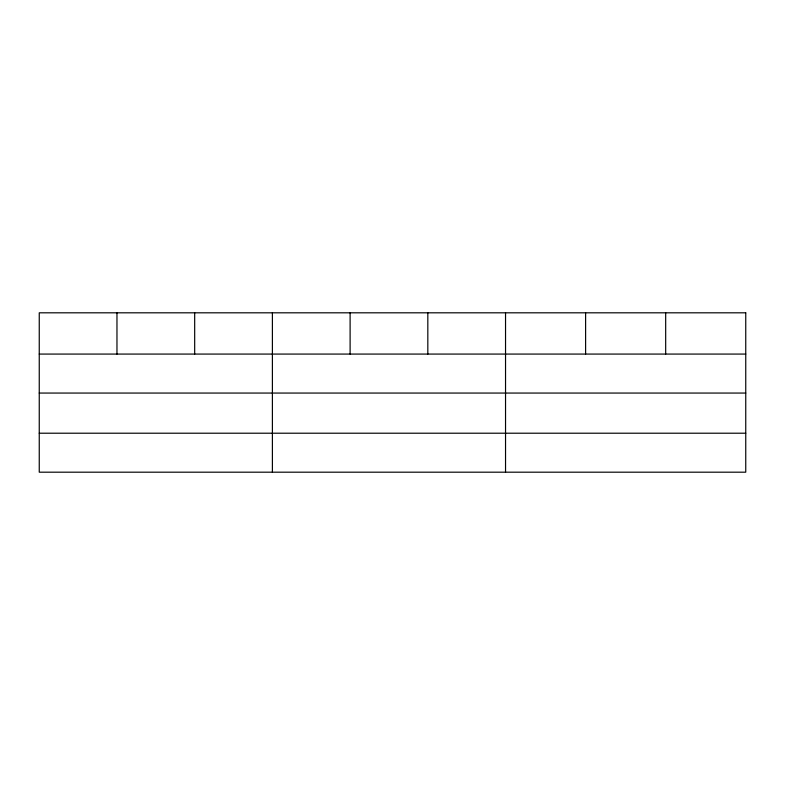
<?xml version="1.0" encoding="UTF-8"?>
<svg xmlns="http://www.w3.org/2000/svg" width="785" height="785" viewBox="0 0 785 785"><rect width="100%" height="100%" fill="white"/><g stroke="black" fill="none" stroke-linecap="round" stroke-linejoin="round"><path stroke-width="1.18" d="M39.25 354.074L745.75 354.074M39.25 393.059L745.75 393.059M39.25 433.212L745.75 433.212M665.68 312.813L665.68 354.074M585.61 312.813L585.61 354.074M505.54 312.813L505.54 472.187M427.825 312.813L427.825 354.074M350.11 312.813L350.11 354.074M272.395 312.813L272.395 472.187M194.68 312.813L194.68 354.074M116.965 312.813L116.965 354.074M745.75 312.813L39.25 312.813L39.25 472.187L745.75 472.187L745.75 312.813"/></g></svg>
